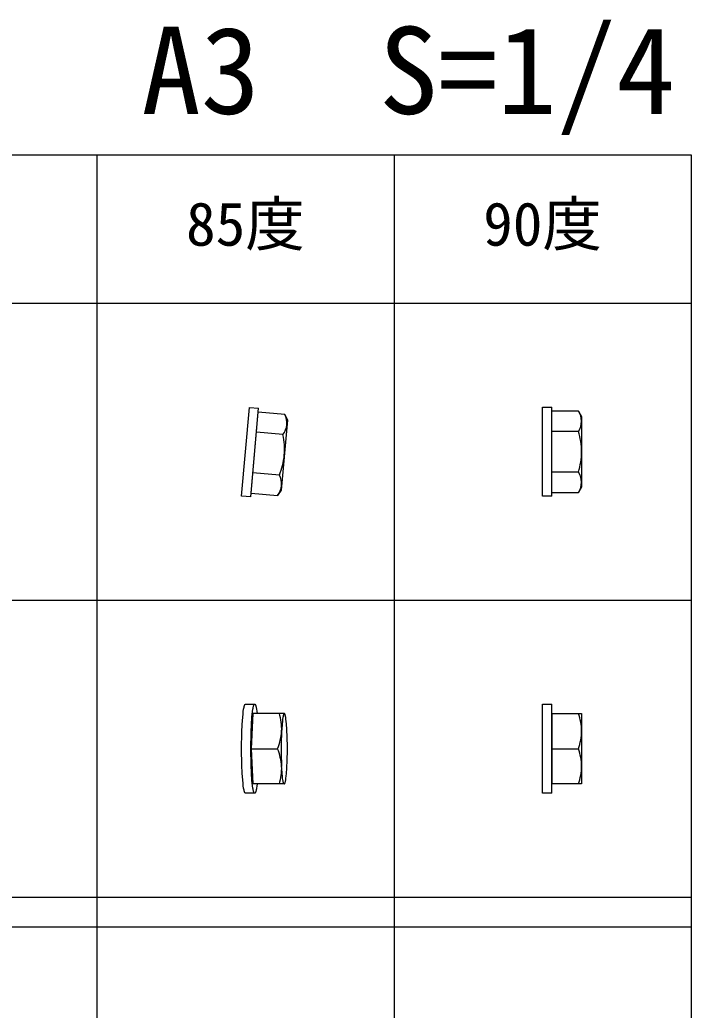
# Model space of a CAD drawing. Units: millimetres, scale not verified. Extents: x -780 to 780, y -520 to 556.
# Drawn here: x 599.3 to 780, y 289.6 to 556.4 of the extents above; entities that cross this region are included whole.
import ezdxf
from ezdxf.enums import TextEntityAlignment as Align

# ---------------------------------------------------------------- set-up
doc = ezdxf.new("R2010")
doc.units = ezdxf.units.MM
doc.header["$LTSCALE"] = 4
doc.layers.add('0-0', color=3, linetype='Continuous')
doc.layers.add('F-0', color=4, linetype='Continuous')
doc.styles.add('ＭＳ ゴシック', font='')
doc.styles.get('ＭＳ ゴシック').set_extended_font_data('MS Gothic')

msp = doc.modelspace()

# ---------------------------------------------------------------- linework, layer by layer
at = {"layer": '0-0'}
for p, q in [((661.046, 451.954), (663.536, 451.736)), ((661.445, 427.828), (663.536, 451.736)), ((740, 452), (742.5, 452)), ((742.5, 428), (742.5, 452)), ((749.651, 450.97), (742.5, 450.97)), ((742.5, 429.03), (742.5, 450.97)), ((749.651, 450.97), (750.5, 449.5)), ((661.534, 428.854), (663.447, 450.71)), ((670.571, 450.087), (663.447, 450.71)), ((670.571, 450.087), (671.288, 448.549)), ((670.093, 444.623), (662.969, 445.246)), ((749.651, 445.485), (742.5, 445.485)), ((669.136, 433.695), (662.012, 434.318)), ((749.651, 434.515), (742.5, 434.515)), ((661.534, 428.854), (668.658, 428.231)), ((742.5, 429.03), (749.651, 429.03)), ((742.5, 348), (742.5, 372)), ((662.013, 369.5), (661.534, 360)), ((670.523, 369.5), (662.013, 369.5)), ((670.523, 369.5), (670.586, 369.39)), ((742.5, 369.5), (750.5, 369.5)), ((742.5, 369.5), (742.5, 350.5)), ((661.534, 360), (668.658, 360)), ((661.534, 360), (662.013, 350.5)), ((742.5, 360), (749.651, 360)), ((670.523, 350.5), (662.013, 350.5)), ((670.523, 350.5), (670.586, 350.61)), ((742.5, 348), (740, 348))]:
    msp.add_line(p, q, dxfattribs=at)
for points in [[(661.445, 427.828), (658.954, 428.046), (661.046, 451.954)], [(742.5, 428), (740, 428), (740, 452)], [(671.288, 448.549), (669.632, 429.621), (668.658, 428.231)], [(750.5, 449.5), (750.5, 430.5), (749.651, 429.03)], [(659.341, 350.683), (659.261, 351.514), (659.125, 353.433), (659.027, 355.582), (658.954, 360), (659.027, 364.417), (659.125, 366.566), (659.261, 368.485), (659.341, 369.316), (659.428, 370.044), (659.52, 370.659), (659.567, 370.923), (659.615, 371.157), (659.663, 371.362), (659.688, 371.453), (659.712, 371.537), (659.737, 371.613), (659.761, 371.682), (659.774, 371.714), (659.786, 371.744), (659.798, 371.773), (659.81, 371.799), (659.822, 371.824), (659.834, 371.847), (659.846, 371.869), (659.852, 371.879), (659.858, 371.889), (659.864, 371.898), (659.87, 371.906), (659.876, 371.915), (659.882, 371.923), (659.888, 371.931), (659.894, 371.938), (659.9, 371.945), (659.918, 371.962), (659.924, 371.968), (659.93, 371.973), (659.936, 371.977), (659.947, 371.985), (659.954, 371.988)], [(659.954, 371.988), (659.965, 371.993), (659.971, 371.995), (659.982, 371.998), (659.989, 371.999), (659.994, 371.999), (660, 372)], [(660, 372), (662.493, 372), (662.495, 371.999), (662.502, 371.999), (662.505, 371.998), (662.508, 371.998), (662.515, 371.996), (662.518, 371.996), (662.522, 371.994), (662.525, 371.993), (662.532, 371.99), (662.535, 371.989), (662.538, 371.988), (662.545, 371.983), (662.547, 371.982), (662.55, 371.981), (662.552, 371.978), (662.554, 371.977), (662.558, 371.975), (662.56, 371.974), (662.565, 371.97), (662.57, 371.965), (662.574, 371.961), (662.58, 371.956), (662.585, 371.95), (662.595, 371.94), (662.605, 371.927), (662.61, 371.921), (662.615, 371.914), (662.62, 371.907), (662.626, 371.899), (662.63, 371.892), (662.641, 371.875), (662.65, 371.858), (662.661, 371.839), (662.671, 371.819), (662.682, 371.798), (662.692, 371.775), (662.702, 371.752), (662.712, 371.726)], [(661.918, 349.956), (661.831, 350.683), (661.751, 351.514), (661.615, 353.433), (661.518, 355.582), (661.445, 360), (661.518, 364.417), (661.615, 366.566), (661.751, 368.485), (661.831, 369.316), (661.918, 370.044), (662.01, 370.659), (662.058, 370.923), (662.106, 371.157), (662.154, 371.362), (662.178, 371.453), (662.202, 371.537), (662.227, 371.613), (662.251, 371.682), (662.264, 371.714), (662.276, 371.744), (662.288, 371.773), (662.3, 371.799), (662.312, 371.824), (662.325, 371.847), (662.337, 371.869), (662.342, 371.879), (662.349, 371.889), (662.354, 371.898), (662.361, 371.906), (662.366, 371.915), (662.373, 371.923), (662.378, 371.931), (662.385, 371.938), (662.39, 371.945), (662.402, 371.957), (662.409, 371.962), (662.414, 371.968), (662.42, 371.973), (662.426, 371.977)], [(662.426, 371.977), (662.438, 371.985), (662.444, 371.988), (662.455, 371.993), (662.462, 371.995), (662.473, 371.998), (662.479, 371.999), (662.485, 371.999), (662.49, 372)], [(662.712, 371.726), (662.733, 371.673), (662.754, 371.614), (662.774, 371.55), (662.794, 371.481), (662.815, 371.406), (662.857, 371.242), (662.898, 371.055), (662.938, 370.848), (662.978, 370.619), (663.055, 370.1), (663.13, 369.5)], [(740, 348), (740, 372), (742.5, 372)], [(670.117, 368.645), (670.079, 368.435), (670.007, 367.951), (669.938, 367.374), (669.874, 366.718), (669.767, 365.198), (669.743, 364.75)], [(670.458, 369.5), (670.455, 369.499), (670.45, 369.499), (670.448, 369.498), (670.446, 369.498), (670.441, 369.497), (670.438, 369.497), (670.436, 369.496), (670.434, 369.495), (670.432, 369.494), (670.43, 369.493), (670.425, 369.491), (670.422, 369.49), (670.42, 369.489), (670.403, 369.478), (670.401, 369.475), (670.398, 369.474), (670.396, 369.471), (670.394, 369.47), (670.389, 369.465), (670.385, 369.46), (670.38, 369.455), (670.37, 369.444), (670.356, 369.425), (670.346, 369.41), (670.342, 369.402), (670.338, 369.395), (670.328, 369.378), (670.318, 369.36), (670.31, 369.341), (670.299, 369.319), (670.29, 369.297), (670.28, 369.272), (670.27, 369.246), (670.25, 369.19), (670.231, 369.13), (670.212, 369.063), (670.193, 368.992), (670.155, 368.833), (670.117, 368.645)], [(670.474, 369.498), (670.472, 369.498), (670.47, 369.499), (670.465, 369.499), (670.462, 369.5)], [(671.177, 364.75), (671.153, 365.198), (671.046, 366.717), (670.982, 367.374), (670.913, 367.951), (670.841, 368.435), (670.803, 368.645), (670.765, 368.833), (670.727, 368.992), (670.708, 369.063), (670.689, 369.13), (670.67, 369.19), (670.65, 369.246), (670.64, 369.272), (670.63, 369.297), (670.621, 369.319), (670.61, 369.341), (670.602, 369.36), (670.592, 369.378), (670.582, 369.395), (670.578, 369.402), (670.574, 369.41), (670.564, 369.425), (670.55, 369.444), (670.545, 369.45), (670.541, 369.455), (670.526, 369.47), (670.524, 369.471), (670.522, 369.474), (670.519, 369.475), (670.517, 369.478), (670.5, 369.489), (670.498, 369.49), (670.495, 369.491), (670.493, 369.492), (670.491, 369.493), (670.489, 369.494), (670.482, 369.497), (670.479, 369.497), (670.474, 369.498)], [(750.5, 369.5), (750.5, 350.5), (742.5, 350.5)], [(670.007, 352.048), (669.938, 352.626), (669.874, 353.282), (669.767, 354.801), (669.743, 355.249)], [(670.803, 351.354), (670.841, 351.565), (670.913, 352.048), (670.982, 352.626), (671.046, 353.282), (671.153, 354.801), (671.177, 355.249)], [(659.994, 348), (659.989, 348.001), (659.982, 348.002), (659.977, 348.002), (659.971, 348.004), (659.965, 348.006), (659.959, 348.009), (659.954, 348.012), (659.947, 348.015), (659.942, 348.018), (659.936, 348.022), (659.93, 348.026), (659.924, 348.031), (659.918, 348.037), (659.9, 348.054), (659.894, 348.062), (659.888, 348.069), (659.882, 348.076), (659.876, 348.084), (659.87, 348.093), (659.864, 348.102), (659.858, 348.11), (659.852, 348.12), (659.846, 348.13), (659.834, 348.152), (659.822, 348.175), (659.81, 348.2), (659.798, 348.226), (659.786, 348.255), (659.774, 348.286), (659.761, 348.317), (659.737, 348.386), (659.712, 348.463), (659.688, 348.546), (659.663, 348.638), (659.615, 348.842), (659.567, 349.076), (659.52, 349.34), (659.428, 349.956), (659.341, 350.683)], [(662.485, 348), (662.479, 348.001), (662.473, 348.002), (662.467, 348.002), (662.462, 348.004), (662.455, 348.006), (662.45, 348.009), (662.444, 348.012), (662.438, 348.015), (662.432, 348.018), (662.426, 348.022), (662.42, 348.026), (662.414, 348.031), (662.409, 348.037), (662.402, 348.042), (662.39, 348.054), (662.385, 348.062), (662.378, 348.069), (662.373, 348.076), (662.366, 348.084), (662.361, 348.093), (662.354, 348.102), (662.349, 348.11), (662.342, 348.12), (662.337, 348.13), (662.325, 348.152), (662.312, 348.175), (662.3, 348.2), (662.288, 348.226), (662.276, 348.255), (662.264, 348.286), (662.251, 348.317), (662.227, 348.386), (662.202, 348.463), (662.178, 348.546), (662.154, 348.638), (662.106, 348.842), (662.058, 349.076), (662.01, 349.34), (661.918, 349.956)], [(663.13, 350.5), (663.055, 349.9), (662.978, 349.38), (662.938, 349.152), (662.898, 348.944), (662.857, 348.758), (662.815, 348.594), (662.795, 348.519), (662.774, 348.45), (662.754, 348.386), (662.733, 348.326), (662.712, 348.273), (662.702, 348.248), (662.692, 348.224), (662.682, 348.202), (662.671, 348.18), (662.661, 348.16), (662.65, 348.142), (662.641, 348.124), (662.63, 348.107), (662.626, 348.1), (662.62, 348.092), (662.615, 348.086), (662.61, 348.078), (662.605, 348.072), (662.6, 348.066), (662.595, 348.06), (662.59, 348.054), (662.585, 348.049), (662.58, 348.043), (662.574, 348.038), (662.57, 348.034), (662.565, 348.03), (662.56, 348.026), (662.558, 348.024), (662.554, 348.022), (662.54, 348.013), (662.538, 348.012), (662.535, 348.01), (662.532, 348.01)], [(670.45, 350.5), (670.448, 350.501), (670.446, 350.501), (670.438, 350.503), (670.436, 350.503), (670.434, 350.504), (670.432, 350.506), (670.427, 350.507), (670.425, 350.509), (670.422, 350.51), (670.42, 350.511), (670.418, 350.512), (670.406, 350.52), (670.403, 350.522), (670.398, 350.526), (670.394, 350.53), (670.389, 350.534), (670.385, 350.539), (670.38, 350.545), (670.375, 350.55), (670.37, 350.556), (670.366, 350.562), (670.356, 350.574), (670.346, 350.589), (670.342, 350.597), (670.328, 350.621), (670.318, 350.639), (670.31, 350.658), (670.299, 350.68), (670.29, 350.703), (670.28, 350.727), (670.27, 350.753), (670.25, 350.809), (670.231, 350.87), (670.212, 350.936), (670.193, 351.007), (670.155, 351.166), (670.117, 351.354), (670.079, 351.565), (670.007, 352.048)], [(670.47, 350.5), (670.472, 350.501), (670.474, 350.501), (670.482, 350.503), (670.484, 350.503), (670.486, 350.504), (670.489, 350.506), (670.491, 350.506), (670.493, 350.507), (670.495, 350.509), (670.498, 350.51), (670.5, 350.511), (670.502, 350.512), (670.514, 350.52), (670.517, 350.522), (670.522, 350.526), (670.526, 350.53), (670.531, 350.534), (670.536, 350.539), (670.541, 350.545), (670.545, 350.55), (670.55, 350.556), (670.554, 350.562), (670.564, 350.574), (670.574, 350.589), (670.578, 350.597), (670.582, 350.605), (670.592, 350.621), (670.602, 350.639), (670.61, 350.658), (670.621, 350.68), (670.63, 350.703), (670.64, 350.727), (670.65, 350.753), (670.67, 350.809), (670.689, 350.87), (670.708, 350.936), (670.727, 351.007), (670.765, 351.166), (670.803, 351.354)], [(662.532, 348.01), (662.53, 348.008), (662.51, 348.002), (662.508, 348.002), (662.505, 348.001), (662.502, 348.001), (662.5, 348), (659.994, 348)]]:
    msp.add_lwpolyline(points, dxfattribs=at)
for centre, radius, start, end in [((745.023, 448.035), 5.48, 2.005, 32.375), ((665.704, 447.567), 5.48, 357.005, 27.375), ((665.739, 447.948), 5.478, 322.618, 352.994), ((745.025, 448.418), 5.478, 327.618, 357.994), ((650.946, 440.572), 19.57, 355.642, 11.946), ((730.93, 439.781), 19.57, 0.642, 16.946), ((650.985, 441.009), 19.57, 338.054, 354.358), ((730.931, 440.219), 19.57, 343.054, 359.358), ((664.272, 431.176), 5.478, 357.006, 27.382), ((745.025, 431.582), 5.478, 2.006, 32.382), ((664.304, 431.558), 5.48, 322.625, 352.995), ((745.023, 431.965), 5.48, 327.625, 357.995), ((655.162, 365.302), 14.591, 357.831, 16.718), ((735.632, 364.545), 14.87, 0.793, 19.466), ((654.41, 365.751), 15.366, 338.02, 356.265), ((771.382, 360), 101.75, 177.324, 182.676), ((569.538, 360), 101.75, 357.324, 2.676), ((735.627, 364.956), 14.874, 340.537, 359.209), ((654.41, 354.248), 15.366, 3.735, 21.98), ((735.627, 355.044), 14.874, 0.791, 19.463), ((655.162, 354.697), 14.592, 343.282, 2.168), ((735.631, 355.455), 14.87, 340.534, 359.207)]:
    msp.add_arc(centre, radius, start, end, dxfattribs=at)
at = {"layer": 'F-0', "color": 6}
for p, q in [((-780, 520), (780, 520)), ((780, 520), (780, -520)), ((-780, 480), (780, 480))]:
    msp.add_line(p, q, dxfattribs=at)
at = {"layer": 'F-0'}
for p, q in [((620, 520), (620, -520)), ((700, 520), (700, -520)), ((-740, 400), (780, 400)), ((-740, 320), (780, 320)), ((-740, 312), (780, 312))]:
    msp.add_line(p, q, dxfattribs=at)

# ---------------------------------------------------------------- texts
at = {"layer": 'F-0', "color": 7, "style": 'ＭＳ ゴシック'}
for s, height, p in [('A3\u3000S=1/4', 23.46, (632, 524)), ('85度', 11.73, (644, 492)), ('90度', 11.73, (724, 492))]:
    msp.add_text(s, height=height, dxfattribs=at).set_placement(p, align=Align.BOTTOM_LEFT)

doc.saveas('drawing.dxf')
